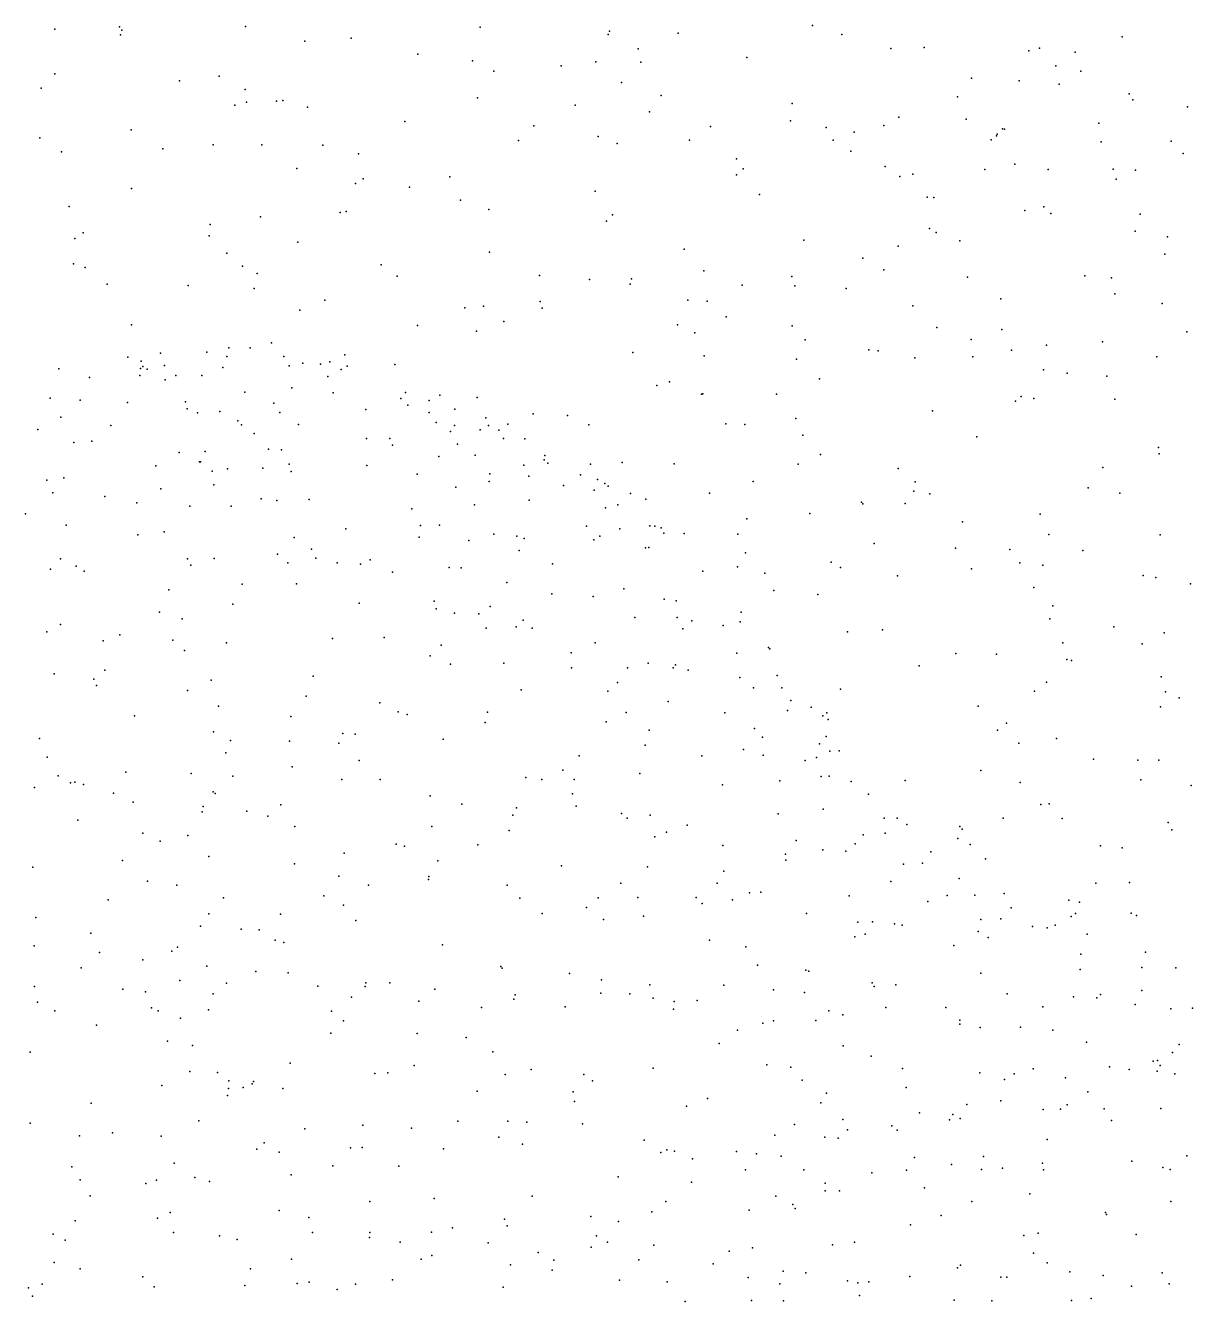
# Model space of a CAD drawing. Header units: metres. Extents: x -25 to 25, y -27.7 to 27.8.
# Drawn here: x -1.738 to -0.191, y 5.092 to 6.784 of the extents above; entities that cross this region are included whole.
import ezdxf

# ---------------------------------------------------------------- set-up
doc = ezdxf.new("R2010")
doc.units = ezdxf.units.M

msp = doc.modelspace()

# ---------------------------------------------------------------- linework, layer by layer
for p in [(-1.6993, 6.7794, 20.3485), (-1.6136, 6.7825, 25.565), (-1.6126, 6.7717, 4.1778), (-1.6106, 6.778, -17.9204), (-1.4467, 6.7831, 8.3546), (-1.1354, 6.782, 13.5925), (-0.9654, 6.7721, 7.8742), (-0.9636, 6.7769, -18.3984), (-0.8729, 6.7741, 21.0703), (-0.6945, 6.7842, 13.549), (-0.6555, 6.7724, 25.7365), (-0.2836, 6.769, 9.7612), (-1.3679, 6.7633, 20.9062), (-1.3065, 6.7673, 4.0196), (-0.9256, 6.7534, 4.0257), (-0.5908, 6.7537, 19.5968), (-0.5466, 6.755, 21.2074), (-0.3933, 6.7542, 21.2889), (-1.218, 6.7463, -18.059), (-1.1453, 6.7373, 3.9731), (-0.9821, 6.736, 14.6125), (-0.9223, 6.7356, 19.837), (-0.7815, 6.7419, 7.9121), (-0.4074, 6.7507, 19.3605), (-0.3462, 6.7488, 25.9659), (-1.6996, 6.7202, 9.2627), (-1.117, 6.7238, -20.241), (-1.028, 6.7307, 25.384), (-0.3716, 6.7308, 18.8591), (-0.3387, 6.7235, 15.3253), (-1.7178, 6.7013, -10.5829), (-1.5342, 6.711, -20.0314), (-1.4814, 6.7169, 9.1554), (-0.9479, 6.7088, -19.4046), (-0.4837, 6.7143, -9.1288), (-0.4202, 6.7109, 18.5395), (-0.3673, 6.7065, 5.5519), (-1.4472, 6.6993, 4.0264), (-1.4054, 6.6839, 20.1474), (-1.3969, 6.6848, 7.9665), (-1.139, 6.6881, 14.4735), (-0.8951, 6.6914, -19.8265), (-0.502, 6.6897, 9.546), (-0.2745, 6.6937, 3.6685), (-0.2697, 6.6857, 3.8604), (-1.4606, 6.6786, 25.4713), (-1.4454, 6.6825, -18.0112), (-1.3644, 6.6758, -24.0786), (-1.0093, 6.6784, 13.5771), (-0.9106, 6.6696, -18.6755), (-0.7215, 6.6806, 21.1113), (-0.1969, 6.6762, 5.6257), (-1.2354, 6.6569, 7.786), (-1.064, 6.651, -10.1519), (-0.8299, 6.6505, 25.65), (-0.7237, 6.6577, 14.8765), (-0.6001, 6.6518, 25.9156), (-0.5801, 6.6628, 19.4629), (-0.4909, 6.6602, 15.0655), (-0.3148, 6.6549, 4.0079), (-1.7194, 6.6353, 4.184), (-1.5981, 6.6457, 20.2641), (-0.979, 6.6369, -9.723), (-0.6766, 6.6491, 9.3193), (-0.6392, 6.6427, 7.9831), (-0.4504, 6.6379, 13.6606), (-0.4497, 6.6402, 3.9169), (-0.4424, 6.6472, 4.859), (-0.44, 6.6466, 4.2964), (-1.6908, 6.6165, -23.8284), (-1.5564, 6.6206, 13.8788), (-1.4896, 6.6262, 8.2634), (-1.425, 6.6262, 14.2985), (-1.344, 6.6255, 9.0334), (-1.0846, 6.6319, -10.448), (-0.9538, 6.6277, 21.0419), (-0.8576, 6.6323, 14.7072), (-0.6673, 6.632, -9.2706), (-0.6437, 6.6178, 13.5969), (-0.4574, 6.6325, 19.1901), (-0.3115, 6.6298, -24.3565), (-0.2187, 6.6308, 8.158), (-1.2966, 6.6139, -10.6165), (-0.7954, 6.6075, 9.1781), (-0.4262, 6.6003, 18.9969), (-0.2029, 6.6144, 15.3652), (-1.3787, 6.5947, 13.8105), (-1.1757, 6.5834, 13.703), (-0.7952, 6.5864, 13.5626), (-0.7865, 6.594, -24.4361), (-0.5983, 6.5971, 3.9083), (-0.5786, 6.584, 3.6155), (-0.5613, 6.5872, 19.3284), (-0.4661, 6.5932, 5.0534), (-0.3818, 6.5932, 4.6557), (-0.2958, 6.5935, 26.0925), (-0.2659, 6.5922, 4.2769), (-1.5976, 6.5682, 20.9412), (-1.3005, 6.5746, 20.0954), (-1.2906, 6.5811, 20.958), (-1.2292, 6.5698, -18.2634), (-0.2918, 6.5806, 15.1616), (-1.1613, 6.5526, 25.325), (-0.9827, 6.5644, -20.335), (-0.7649, 6.5601, 19.547), (-0.5423, 6.5567, 21.1688), (-0.5334, 6.5562, -24.4223), (-1.6807, 6.5442, 14.2223), (-1.3211, 6.5364, 25.3275), (-1.3131, 6.5376, 14.3667), (-1.1237, 6.5401, 3.9031), (-0.9598, 6.533, 7.876), (-0.4127, 6.5391, 15.0002), (-0.3877, 6.5438, 18.5585), (-0.3785, 6.5349, 8.1794), (-0.26, 6.5339, 9.8293), (-1.4934, 6.5204, 9.0312), (-1.4266, 6.5305, 7.8903), (-0.9676, 6.5248, 13.6355), (-0.5392, 6.5149, 8.1164), (-1.6732, 6.5016, 4.0726), (-1.6621, 6.5094, -10.682), (-1.4949, 6.5052, 3.9711), (-0.706, 6.4995, 25.9334), (-0.5307, 6.5099, 26.0693), (-0.4989, 6.4989, -9.2291), (-0.2665, 6.5114, 4.5536), (-0.2237, 6.5042, 8.2854), (-1.4715, 6.4823, 25.3321), (-1.377, 6.4971, -20.1263), (-1.1229, 6.4836, 20.0107), (-0.8649, 6.4876, 19.6514), (-0.581, 6.4914, 19.1958), (-0.2274, 6.4809, 21.2784), (-1.6748, 6.4683, -18.2656), (-1.6591, 6.4635, 8.4984), (-1.4506, 6.4652, 13.8878), (-1.2665, 6.4668, 3.9011), (-0.6276, 6.4759, 9.2815), (-1.4311, 6.4554, 20.2584), (-1.2456, 6.4518, 7.9547), (-1.0565, 6.4525, 7.9788), (-0.9901, 6.4473, -24.3004), (-0.9346, 6.4482, -10.5702), (-0.8387, 6.4591, 25.8086), (-0.7221, 6.4515, 13.6273), (-0.5997, 6.4601, 3.355), (-0.489, 6.4505, 13.6747), (-0.3335, 6.4522, 4.8851), (-0.2979, 6.4496, 5.4682), (-1.6299, 6.4414, 25.3691), (-1.5227, 6.4394, 8.3621), (-1.4352, 6.4355, -18.2921), (-0.9363, 6.441, -10.2725), (-0.7879, 6.4397, 14.7156), (-0.7179, 6.4388, 3.5266), (-0.6499, 6.4353, 21.1283), (-1.3414, 6.4199, 8.1208), (-1.0557, 6.4184, 8.9298), (-0.86, 6.4202, 3.7426), (-0.8342, 6.4188, 9.0527), (-0.4446, 6.4218, 14.8821), (-0.2935, 6.4283, 14.9911), (-0.2306, 6.4155, 3.0464), (-1.3746, 6.4067, 21.0014), (-1.1556, 6.4099, 14.4956), (-1.1309, 6.4119, 21.0399), (-1.0529, 6.4094, -19.3356), (-0.8089, 6.3981, -20.0316), (-0.5613, 6.4126, 8.2627), (-1.5977, 6.3874, 3.9821), (-1.2185, 6.3864, 8.9004), (-1.1402, 6.3791, 20.2107), (-1.1039, 6.3917, 13.7882), (-0.8736, 6.3874, 19.7775), (-0.7215, 6.386, 19.4598), (-0.5294, 6.3839, 9.4042), (-0.4434, 6.381, 8.3843), (-1.4121, 6.3635, 8.922), (-0.8504, 6.3769, 13.7112), (-0.7041, 6.3674, -24.3428), (-0.4842, 6.3677, 19.0388), (-0.3097, 6.3649, 9.7248), (-0.1982, 6.378, 9.8509), (-1.5592, 6.3496, -10.8078), (-1.4979, 6.3511, 28.0262), (-1.4714, 6.3453, 27.635), (-1.4689, 6.3569, 27.7531), (-1.4405, 6.357, 27.8789), (-1.3957, 6.3452, 28.0229), (-1.3148, 6.3475, 8.307), (-0.9327, 6.3508, -19.8205), (-0.8384, 6.346, 21.0945), (-0.6199, 6.354, 19.2838), (-0.6076, 6.3529, 3.2187), (-0.4304, 6.3538, 21.1982), (-0.3841, 6.3603, 18.8195), (-1.6944, 6.3288, 27.9186), (-1.6025, 6.3444, 27.7673), (-1.586, 6.3293, 28.1332), (-1.5849, 6.339, 28.0367), (-1.5827, 6.332, -18.433), (-1.5769, 6.3283, 14.2859), (-1.5542, 6.3332, 27.6158), (-1.4767, 6.3307, 27.5425), (-1.3887, 6.333, 14.3929), (-1.3705, 6.3363, -18.528), (-1.3471, 6.3352, 27.7703), (-1.3347, 6.3384, 27.8669), (-1.3196, 6.3282, 28.1168), (-1.3118, 6.3324, 28.0049), (-1.2485, 6.3346, 25.3363), (-0.7157, 6.3418, 8.3066), (-0.559, 6.3436, 14.7572), (-0.4819, 6.3448, -24.3101), (-0.2378, 6.3447, 8.5046), (-1.6535, 6.3175, 27.5793), (-1.5868, 6.3203, 8.4815), (-1.5533, 6.3143, 27.4918), (-1.5391, 6.3202, 20.4448), (-1.5047, 6.3202, 28.2288), (-1.3372, 6.3186, 27.6433), (-0.8843, 6.3118, 19.9738), (-0.6852, 6.3157, -20.359), (-0.3881, 6.3277, 3.0163), (-0.3567, 6.3232, 13.8325), (-0.304, 6.3194, 5.3325), (-1.4474, 6.2979, 28.3406), (-1.385, 6.3036, 28.2748), (-1.3303, 6.2969, -20.231), (-1.2342, 6.2974, 27.6914), (-0.9012, 6.307, 8.3632), (-0.8418, 6.2953, 25.8695), (-0.8402, 6.2957, -10.8011), (-0.7422, 6.2952, 14.681), (-1.7055, 6.29, 27.4999), (-1.666, 6.2875, 28.2786), (-1.6032, 6.2844, 28.3343), (-1.5262, 6.2851, 25.2381), (-1.4092, 6.2835, 27.4191), (-1.2406, 6.2894, 28.214), (-1.2314, 6.2807, -12.7595), (-1.203, 6.287, 13.8811), (-1.1888, 6.2939, 27.911), (-1.1392, 6.2909, 3.8387), (-0.4254, 6.286, 9.5193), (-0.4176, 6.2922, -9.3481), (-0.401, 6.2898, 26.1626), (-0.2936, 6.2887, 5.1359), (-1.6914, 6.2648, 28.3852), (-1.5241, 6.276, 27.3803), (-1.5101, 6.2706, 28.4094), (-1.4805, 6.2722, -23.868), (-1.4009, 6.2712, 8.4804), (-1.287, 6.2751, 27.481), (-1.2031, 6.2711, 20.3974), (-1.1691, 6.2755, 27.8242), (-1.1276, 6.2639, 28.0573), (-1.0652, 6.2694, 8.4844), (-1.0197, 6.2672, -10.912), (-0.7168, 6.2633, 25.9977), (-0.5353, 6.2734, 13.7547), (-1.7222, 6.2483, 28.4775), (-1.6253, 6.254, 28.5054), (-1.4568, 6.2602, 27.2999), (-1.4521, 6.2548, 28.4933), (-1.3765, 6.255, 28.456), (-1.1935, 6.2576, 28.2816), (-1.1746, 6.2458, 27.5219), (-1.1694, 6.2538, 27.6072), (-1.1355, 6.248, 25.5684), (-1.1242, 6.254, 28.1718), (-1.1105, 6.2476, -24.1099), (-1.0988, 6.2554, 27.9405), (-0.9912, 6.2548, 8.8761), (-0.8094, 6.256, 3.4185), (-0.7843, 6.255, 8.4774), (-1.6742, 6.2312, 25.2814), (-1.6503, 6.2329, 28.6028), (-1.435, 6.2433, 3.8972), (-1.2861, 6.2366, 27.2863), (-1.255, 6.2366, 28.4437), (-1.2518, 6.2278, 8.6117), (-1.1653, 6.2291, 27.4379), (-1.1044, 6.2365, 27.6597), (-1.0763, 6.2362, 27.7613), (-0.7075, 6.2412, 19.5761), (-0.4764, 6.2388, 19.1552), (-1.5348, 6.2179, 8.647), (-1.4999, 6.2193, 28.6361), (-1.4162, 6.2222, 20.5254), (-1.3989, 6.2215, 28.5726), (-1.1903, 6.2129, -12.4357), (-1.142, 6.2143, 28.3666), (-1.0496, 6.214, 25.7125), (-0.6839, 6.2152, -10.4853), (-0.2358, 6.2247, 13.9607), (-0.2346, 6.2162, 18.606), (-1.5654, 6.2003, 13.9431), (-1.5076, 6.2057, -20.1182), (-1.5063, 6.2057, 8.8778), (-1.4909, 6.1932, -18.9178), (-1.4704, 6.1962, 27.1424), (-1.4236, 6.1972, 25.3414), (-1.3887, 6.2026, 27.1743), (-1.2855, 6.2007, -19.4456), (-1.0774, 6.2014, -19.7423), (-1.0504, 6.2082, 20.3503), (-1.0457, 6.2038, 27.5705), (-0.9892, 6.2027, 8.6579), (-0.9468, 6.2048, 14.6341), (-0.8779, 6.2031, -12.4531), (-0.7137, 6.2025, -10.1685), (-0.5809, 6.1968, 19.3703), (-0.3093, 6.1981, 9.6716), (-1.71, 6.1815, 27.1806), (-1.6876, 6.1845, -23.6749), (-1.3862, 6.1926, 21.0785), (-1.2187, 6.1893, 28.5359), (-1.1233, 6.1794, 27.2967), (-1.1224, 6.1895, 8.7441), (-1.071, 6.1868, 27.4134), (-1.0022, 6.1883, 28.2144), (-0.9796, 6.1821, 27.8751), (-0.9699, 6.1768, 28.131), (-0.7734, 6.1794, -12.7341), (-0.5583, 6.1793, 8.624), (-1.7021, 6.1643, 20.6378), (-1.6333, 6.1596, 28.8672), (-1.5588, 6.1699, 27.1142), (-1.4887, 6.1753, -12.736), (-1.1675, 6.172, 14.5845), (-1.0248, 6.1743, 28.3573), (-0.9842, 6.1682, 27.6712), (-0.9655, 6.1732, 28.0263), (-0.936, 6.1635, 25.8457), (-0.831, 6.1639, 13.8851), (-0.5603, 6.1669, 14.6872), (-0.5389, 6.1632, -9.6342), (-0.3288, 6.171, 8.6712), (-0.2868, 6.1642, 18.8848), (-1.5908, 6.1511, -12.518), (-1.5203, 6.1468, 28.8536), (-1.4656, 6.1469, 27.042), (-1.4257, 6.1567, 14.4761), (-1.4051, 6.1543, 28.756), (-1.3621, 6.1557, 27.0848), (-1.2259, 6.1433, 28.6323), (-1.143, 6.1487, 27.2036), (-1.0703, 6.1547, 28.4282), (-0.969, 6.1448, 28.295), (-0.9528, 6.1485, 27.753), (-0.9154, 6.1563, 3.609), (-0.6295, 6.1523, 9.2025), (-0.6277, 6.1501, 21.1749), (-0.5715, 6.1504, 26.103), (-1.7384, 6.1365, 28.9267), (-0.7815, 6.1301, 20.0972), (-0.6981, 6.1373, 19.9039), (-0.4956, 6.1259, 2.8846), (-0.3925, 6.1364, 21.2441), (-1.6843, 6.1216, 14.4189), (-1.5892, 6.109, 27.0163), (-1.5543, 6.1129, -11.0086), (-1.3135, 6.1166, 28.739), (-1.2144, 6.1211, -23.9719), (-1.1894, 6.1218, 27.1081), (-1.1171, 6.1098, 21.1205), (-0.9945, 6.1201, 27.3495), (-0.9503, 6.1166, 27.4858), (-0.9102, 6.1209, 27.858), (-0.9037, 6.1202, 27.9916), (-0.8953, 6.1183, 8.8006), (-0.8918, 6.1112, 28.097), (-0.8649, 6.1105, 3.4203), (-0.7936, 6.1096, 21.1514), (-0.3809, 6.1092, 2.7698), (-0.2334, 6.1089, 2.688), (-1.3821, 6.1053, 27.0075), (-1.2163, 6.1056, 25.6548), (-1.1503, 6.1013, 28.6241), (-1.0867, 6.1072, 28.5373), (-1.0768, 6.104, 20.4903), (-0.9846, 6.1024, 28.4235), (-0.9767, 6.107, 13.9517), (-0.916, 6.0916, 28.3374), (-0.9115, 6.092, 27.5592), (-0.6128, 6.0974, 13.8976), (-1.6922, 6.0769, 26.9986), (-1.5236, 6.077, 25.4123), (-1.4883, 6.0776, 28.9588), (-1.404, 6.0832, -19.5905), (-1.3589, 6.09, 20.6502), (-1.3533, 6.0779, 25.5809), (-1.2813, 6.0757, 26.9906), (-1.0835, 6.0882, 27.1483), (-0.7835, 6.0848, 25.9799), (-0.5049, 6.0912, 9.3713), (-0.4326, 6.0892, 26.1511), (-0.336, 6.0879, 19.1098), (-1.7052, 6.0632, -19.9318), (-1.6714, 6.0674, 25.3312), (-1.6606, 6.0605, 29.064), (-1.5189, 6.0686, 26.9559), (-1.3906, 6.0716, 28.8944), (-1.3251, 6.0716, 28.8387), (-1.2942, 6.0701, 14.586), (-1.2516, 6.0594, 13.9671), (-1.1765, 6.0653, 28.7105), (-1.1607, 6.0652, 27.0423), (-1.0394, 6.0702, 3.7117), (-0.8398, 6.0607, 27.8614), (-0.7941, 6.0666, 8.9826), (-0.7579, 6.058, 3.1939), (-0.6697, 6.0725, 8.766), (-0.6574, 6.0654, 3.0318), (-0.4835, 6.0638, 19.3966), (-0.4196, 6.0717, -10.3283), (-0.3892, 6.0684, 9.5184), (-1.451, 6.0433, 3.874), (-1.379, 6.0439, 21.1425), (-1.0998, 6.0456, -12.9072), (-0.5816, 6.0543, 19.7113), (-0.256, 6.0549, 9.6468), (-0.2392, 6.0524, 21.2929), (-0.193, 6.0438, 18.7979), (-1.5485, 6.0359, 13.939), (-1.0403, 6.0306, 27.0785), (-0.9855, 6.0272, 28.5411), (-0.9448, 6.0373, -20.6504), (-0.746, 6.035, -20.1469), (-0.6876, 6.0298, 14.6414), (-0.4009, 6.0389, -9.9992), (-1.4634, 6.0171, 29.0517), (-1.2957, 6.0184, 26.9236), (-1.1964, 6.021, 3.7818), (-1.1935, 6.0107, 28.8024), (-1.1221, 6.0136, 14.6281), (-0.8912, 6.0234, 20.3882), (-0.8753, 6.0211, 27.3903), (-0.3759, 6.0147, 14.7345), (-1.6922, 5.9901, 3.961), (-1.5606, 6.0062, 29.1175), (-1.5305, 5.9976, 14.5724), (-1.1693, 6.0051, 26.9642), (-1.1369, 6.004, -11.0431), (-1.0782, 5.9958, 27.0065), (-0.9303, 5.9993, 27.202), (-0.874, 5.9992, 27.3077), (-0.8545, 5.9946, -24.0722), (-0.7905, 5.9934, 27.7874), (-0.7891, 6.0063, 27.9856), (-0.3795, 5.9974, -24.0335), (-1.71, 5.9801, 29.2104), (-1.6133, 5.9763, 26.8447), (-1.1272, 5.985, -19.8929), (-1.0878, 5.9869, 28.7168), (-1.0663, 5.9849, 25.896), (-0.8665, 5.9842, 14.6305), (-0.8129, 5.9884, 27.53), (-0.6482, 5.9802, 20.0538), (-0.6018, 5.983, 9.2294), (-0.2949, 5.9869, -3.0054), (-0.2282, 5.979, 14.8314), (-1.6355, 5.9681, -23.5365), (-1.5429, 5.9691, -20.1917), (-1.4717, 5.9657, -12.4223), (-1.3314, 5.9712, 29.0231), (-1.2625, 5.9727, 28.9631), (-1.1871, 5.9625, -20.5153), (-0.9828, 5.9657, 27.0511), (-0.753, 5.9594, 28.0966), (-0.7512, 5.9575, 27.9209), (-0.3623, 5.9656, 2.6429), (-0.2573, 5.9643, 8.8318), (-1.5277, 5.9556, 25.6389), (-1.2018, 5.9482, 26.8841), (-1.0148, 5.9524, 21.2035), (-0.7951, 5.9517, 27.4411), (-0.5042, 5.9514, 14.6708), (-0.4504, 5.9505, 8.8411), (-0.3571, 5.9433, -20.6781), (-0.3511, 5.942, 13.988), (-1.7005, 5.9247, -10.9346), (-1.633, 5.9292, 29.2527), (-1.1749, 5.9374, 28.8926), (-1.1039, 5.9386, 28.7919), (-1.0142, 5.9323, 28.7006), (-0.9397, 5.9324, 25.9725), (-0.9123, 5.9388, 28.5411), (-0.8794, 5.9324, 14.0375), (-0.8764, 5.9364, 27.1758), (-0.8595, 5.9293, 3.3484), (-0.7413, 5.9223, 27.6896), (-0.553, 5.9352, 2.7885), (-1.6476, 5.9174, 20.8825), (-1.6441, 5.9091, 26.7178), (-1.4921, 5.9159, 29.2254), (-1.3568, 5.9216, 29.1189), (-0.953, 5.9131, 3.5926), (-0.7908, 5.9197, 27.3304), (-0.7726, 5.906, -12.2545), (-0.7352, 5.9058, 27.6032), (-0.3841, 5.9134, 19.4081), (-0.232, 5.9206, 19.1171), (-1.5237, 5.9025, 26.738), (-1.3663, 5.895, 26.7741), (-1.0811, 5.9033, 3.6933), (-0.9661, 5.9015, 26.999), (-0.7232, 5.889, 28.2237), (-0.6576, 5.9041, 21.268), (-0.3999, 5.9017, -2.9035), (-0.2261, 5.9006, 21.3361), (-0.2081, 5.8927, -2.5498), (-1.4826, 5.8817, 21.2625), (-1.2685, 5.8861, 29.0851), (-1.2442, 5.874, 26.788), (-1.1254, 5.8736, 26.8505), (-0.9416, 5.8734, -20.0642), (-0.886, 5.8879, 27.0762), (-0.8107, 5.8726, 28.4571), (-0.7276, 5.876, 27.4533), (-0.6961, 5.8801, 27.8192), (-0.6757, 5.8726, 9.0977), (-0.4749, 5.8815, 19.7234), (-0.233, 5.8808, -1.8392), (-1.5937, 5.869, 29.3052), (-1.3865, 5.8681, 29.2081), (-1.2322, 5.8705, 21.2703), (-1.1289, 5.8599, 28.9495), (-0.9682, 5.8609, 28.7212), (-0.681, 5.8686, 27.9576), (-0.6736, 5.8638, -20.8344), (-0.4372, 5.859, -3.1745), (-1.7198, 5.8389, 25.6494), (-1.489, 5.8478, 25.7851), (-1.3176, 5.8453, 14.6865), (-1.3013, 5.8443, 29.164), (-1.1843, 5.838, 29.0491), (-0.9112, 5.8499, 28.6496), (-0.7716, 5.8522, 27.2185), (-0.7609, 5.8403, 3.1247), (-0.6766, 5.8414, 27.6628), (-0.4492, 5.85, 9.4072), (-0.371, 5.8388, -20.346), (-1.4667, 5.8362, 3.8268), (-1.3883, 5.8354, 26.7128), (-1.3228, 5.8325, -10.9934), (-0.9164, 5.8297, 26.9766), (-0.7861, 5.8241, 20.4169), (-0.6853, 5.8317, 14.0389), (-0.6715, 5.8218, 27.578), (-0.6591, 5.8226, 27.7597), (-0.4209, 5.8326, 21.3282), (-1.7098, 5.8141, 26.2599), (-1.4725, 5.8197, 29.3137), (-1.296, 5.8095, 20.8026), (-1.0039, 5.8157, 26.881), (-0.8411, 5.8156, 28.5688), (-0.76, 5.8166, -12.5356), (-0.7041, 5.8094, 27.335), (-0.6894, 5.8136, 28.2662), (-0.322, 5.8115, 9.5093), (-0.2631, 5.8102, -1.9951), (-0.2351, 5.8102, 8.9317), (-1.695, 5.7894, 13.8781), (-1.6053, 5.7943, 26.4574), (-1.5186, 5.7925, 26.6236), (-1.4633, 5.789, -12.6497), (-1.3848, 5.8013, 14.0164), (-1.0749, 5.7871, 28.9406), (-1.0257, 5.7966, 28.8597), (-0.9235, 5.7924, 26.0431), (-0.6829, 5.7882, -23.9341), (-0.6725, 5.7888, 20.2699), (-0.4711, 5.7964, -23.8998), (-1.7265, 5.7737, 14.815), (-1.6789, 5.7801, 26.1707), (-1.6732, 5.7807, 29.3992), (-1.6614, 5.7778, 21.2238), (-1.319, 5.7844, 26.7026), (-1.268, 5.7845, 25.9403), (-1.0535, 5.7845, -20.7554), (-1.0105, 5.7842, 20.6485), (-0.8138, 5.7775, 27.0409), (-0.7378, 5.7828, 28.4125), (-0.6433, 5.7818, 14.6587), (-0.5718, 5.7831, 2.7298), (-0.4192, 5.7802, 2.5809), (-0.2588, 5.7839, -2.167), (-0.1921, 5.7764, -3.5626), (-1.6216, 5.7661, 25.7718), (-1.5955, 5.7542, 26.3486), (-1.4893, 5.768, -19.9856), (-1.487, 5.766, -23.4714), (-1.2016, 5.7628, 29.1403), (-1.0128, 5.7653, 3.6349), (-0.6204, 5.765, 27.8507), (-1.5041, 5.7415, 26.5025), (-1.5026, 5.7487, -10.8781), (-1.4447, 5.7423, 29.3528), (-1.3996, 5.7506, -12.404), (-1.1597, 5.7518, -12.1565), (-1.092, 5.7373, 29.0096), (-1.0873, 5.7469, 26.7773), (-1.0082, 5.7488, -23.8398), (-0.9477, 5.7395, 26.8762), (-0.9097, 5.7371, -12.3395), (-0.7399, 5.7388, 27.1236), (-0.6805, 5.7452, 27.2716), (-0.3917, 5.7512, 26.0995), (-0.3806, 5.7519, -2.5308), (-1.6689, 5.7303, 26.0839), (-1.4172, 5.7357, 26.6227), (-1.3812, 5.7221, -20.538), (-1.1996, 5.7219, 3.7136), (-0.9404, 5.733, -12.7379), (-0.8606, 5.7236, 26.9487), (-0.5994, 5.7329, 27.7685), (-0.5821, 5.7331, -2.9243), (-0.5692, 5.7248, -10.6389), (-0.4991, 5.722, 14.0092), (-0.4418, 5.7329, -3.3915), (-0.3634, 5.7328, 19.5692), (-0.2226, 5.7274, -20.9227), (-1.583, 5.7132, 29.4202), (-1.56, 5.7024, 26.2479), (-1.5231, 5.7103, 20.9651), (-1.0968, 5.7168, 14.1149), (-0.9038, 5.7084, 28.7423), (-0.8882, 5.7145, 3.4509), (-0.7163, 5.7036, 2.9849), (-0.6274, 5.711, 28.1806), (-0.5983, 5.713, 28.0341), (-0.5019, 5.7061, -2.6609), (-0.496, 5.7185, 9.3168), (-0.2181, 5.7177, 21.4084), (-1.3157, 5.6868, 29.3066), (-1.2469, 5.6988, -12.8544), (-1.2359, 5.6958, 29.2402), (-1.1384, 5.6978, 29.1255), (-0.8133, 5.6969, 26.1042), (-0.7305, 5.6855, 28.4613), (-0.6807, 5.6909, 27.1903), (-0.6503, 5.6892, 26.1156), (-0.638, 5.699, -20.9827), (-0.5377, 5.6884, 20.0808), (-0.4854, 5.698, 9.024), (-0.3126, 5.6966, 2.4698), (-0.2837, 5.6936, 19.4084), (-1.6096, 5.677, 21.4836), (-1.4951, 5.6823, 26.3692), (-1.3817, 5.6726, 14.8155), (-1.1917, 5.6764, 26.0293), (-1.0273, 5.6701, 26.7597), (-0.9134, 5.6687, 20.604), (-0.7299, 5.6772, 27.0595), (-0.5736, 5.6723, 27.5031), (-0.5487, 5.6736, 27.6216), (-0.465, 5.6791, 14.7272), (-1.7289, 5.668, 25.9185), (-1.3229, 5.6561, 20.8838), (-1.2038, 5.6518, 21.371), (-1.2035, 5.6559, -10.7694), (-0.8121, 5.663, -20.2263), (-0.4998, 5.6533, 27.9418), (-1.5764, 5.6494, 13.9113), (-1.5378, 5.6442, 26.1478), (-1.2835, 5.6444, 26.6286), (-1.0997, 5.6441, -20.0627), (-0.9487, 5.6471, -20.9585), (-0.8209, 5.6469, 14.1203), (-0.7629, 5.635, 28.55), (-0.5904, 5.6491, -23.8031), (-0.3188, 5.6468, -1.8992), (-0.2739, 5.6477, -1.6001), (-1.6286, 5.6246, 25.957), (-1.4759, 5.6273, 29.451), (-1.3426, 5.6302, 26.5251), (-1.3164, 5.6179, -12.631), (-1.0828, 5.6272, 26.7041), (-0.9787, 5.6274, 14.7034), (-0.9262, 5.6278, 28.838), (-0.8488, 5.6277, 26.881), (-0.841, 5.6199, 28.678), (-0.8007, 5.6246, 14.6858), (-0.7783, 5.6339, 26.9633), (-0.6459, 5.63, 28.3452), (-0.5415, 5.6227, 27.4359), (-0.5157, 5.6304, 9.1741), (-0.4791, 5.6311, 27.6738), (-0.4403, 5.6331, -20.4125), (-0.3543, 5.6245, -23.696), (-0.3404, 5.6216, -2.0965), (-1.7246, 5.6016, 25.8241), (-1.4954, 5.6063, 3.8171), (-1.4002, 5.6057, 26.4222), (-1.053, 5.6066, 29.0527), (-0.9945, 5.6146, 28.9513), (-0.9187, 5.603, 26.8118), (-0.7024, 5.6069, 28.45), (-0.431, 5.614, 27.7823), (-0.3515, 5.6027, -10.6178), (-0.3458, 5.6068, 9.3379), (-0.2719, 5.6073, 26.0854), (-0.2649, 5.604, 9.0823), (-1.5063, 5.59, -23.3015), (-1.4525, 5.5857, 26.2459), (-1.4286, 5.585, 13.9912), (-1.3004, 5.5974, -20.0215), (-0.9719, 5.5986, -10.6711), (-0.6344, 5.5952, 21.3734), (-0.6151, 5.5957, 27.2325), (-0.5857, 5.5932, 20.2202), (-0.5758, 5.5914, 28.223), (-0.4712, 5.5986, -3.5084), (-0.4446, 5.5998, 19.9594), (-0.4029, 5.5895, 27.6328), (-0.3834, 5.5876, 27.9485), (-0.3727, 5.5911, 27.7197), (-1.6519, 5.5807, 29.5217), (-1.4074, 5.5714, 26.3446), (-1.3958, 5.5682, 29.4259), (-0.8311, 5.5712, -23.7327), (-0.6384, 5.5759, -3.2808), (-0.6245, 5.5795, -2.7145), (-0.475, 5.5827, 28.1399), (-0.4614, 5.5749, 27.4247), (-0.3304, 5.5793, 27.8339), (-1.7267, 5.5637, -20.4606), (-1.6402, 5.5549, -16.498), (-1.5444, 5.5567, 26.0153), (-1.5368, 5.562, -10.6408), (-1.1852, 5.5652, 29.2668), (-0.7831, 5.5626, 20.4786), (-0.5071, 5.5644, 26.1189), (-0.3385, 5.5529, 28.0114), (-0.253, 5.5556, 27.8978), (-1.6647, 5.5348, 25.849), (-1.5826, 5.5451, 21.6356), (-1.4979, 5.5368, 29.4956), (-1.108, 5.5366, 3.6722), (-1.1063, 5.5343, 29.1816), (-0.7675, 5.5383, 26.1447), (-0.2579, 5.5352, 27.6192), (-0.2127, 5.5347, -4.0399), (-1.5337, 5.5177, -20.6036), (-1.4331, 5.5296, 26.1851), (-1.3899, 5.528, 25.982), (-1.0168, 5.527, 21.391), (-0.9743, 5.5187, 28.9578), (-0.7033, 5.5315, 14.0937), (-0.6992, 5.5304, -3.0153), (-0.4714, 5.5274, 27.3273), (-0.3397, 5.5326, 27.5032), (-1.7264, 5.5099, 15.1237), (-1.6091, 5.5064, 29.5367), (-1.5792, 5.5026, 25.9131), (-1.4893, 5.5003, 14.9744), (-1.4719, 5.5142, 26.0976), (-1.3506, 5.5102, 21.5196), (-1.2878, 5.5101, 26.494), (-1.2869, 5.5147, -23.437), (-1.255, 5.5146, 20.87), (-1.1954, 5.5065, 21.4581), (-0.9751, 5.5012, 26.1339), (-0.937, 5.5002, 28.8808), (-0.9103, 5.5119, 20.6213), (-0.8122, 5.5116, 3.4019), (-0.7464, 5.5054, 3.2164), (-0.705, 5.502, 2.9739), (-0.6155, 5.5146, 28.3513), (-0.6127, 5.5098, 27.1484), (-0.5841, 5.5123, -2.5669), (-0.4361, 5.5002, -21.1672), (-0.3127, 5.4993, 19.609), (-0.2577, 5.5045, 28.0681), (-1.7225, 5.4893, 25.7705), (-1.306, 5.4956, -20.7803), (-1.2167, 5.4905, 29.3281), (-1.0906, 5.4933, 14.827), (-1.0888, 5.4987, -23.5687), (-1.0226, 5.483, 26.6985), (-0.9058, 5.4943, 26.794), (-0.8781, 5.4902, 14.7781), (-0.8474, 5.4911, 28.7037), (-0.5176, 5.4821, 28.2715), (-0.389, 5.4831, -1.9358), (-0.3483, 5.4962, 19.76), (-0.3174, 5.4947, 28.1533), (-0.2665, 5.4862, 13.9619), (-1.6994, 5.4776, 29.5579), (-1.5711, 5.4815, 3.868), (-1.5626, 5.4778, -20.2134), (-1.5327, 5.4678, 25.9484), (-1.4955, 5.4791, -16.1801), (-1.3324, 5.4771, 26.3975), (-1.1334, 5.482, 14.1187), (-0.8789, 5.4797, 28.782), (-0.6727, 5.4778, 28.4404), (-0.6544, 5.4724, 20.3324), (-0.5974, 5.4819, -3.4586), (-0.2191, 5.4802, -1.4398), (-0.1905, 5.4811, 2.4096), (-1.6442, 5.4587, 25.8127), (-1.3167, 5.4645, 14.9299), (-0.7938, 5.4518, 28.6124), (-0.7603, 5.4614, 26.917), (-0.7461, 5.4645, -10.5668), (-0.6903, 5.4649, 26.9886), (-0.4989, 5.4651, 14.8416), (-0.4989, 5.4598, 20.0962), (-0.4723, 5.4553, -2.2672), (-0.4188, 5.4559, 28.2577), (-0.3757, 5.4519, 27.335), (-1.5502, 5.4376, 21.7487), (-1.5167, 5.4316, 29.542), (-1.3336, 5.448, 29.4338), (-1.2189, 5.4476, 26.0757), (-1.1541, 5.4421, 29.2756), (-0.8185, 5.4342, 26.8499), (-0.3313, 5.4359, -3.9719), (-0.2083, 5.4328, -4.5341), (-1.7323, 5.4229, 25.8758), (-1.1184, 5.4232, 26.6299), (-0.6539, 5.4311, -23.6272), (-0.6166, 5.4177, 27.0481), (-0.2172, 5.4222, 27.4193), (-1.3873, 5.4082, 26.1239), (-1.2229, 5.405, 26.5148), (-1.0675, 5.3999, 29.1787), (-0.906, 5.4016, 28.8623), (-0.7553, 5.406, 14.8254), (-0.7231, 5.4028, -3.2029), (-0.5752, 5.4011, 28.3827), (-0.4017, 5.4008, 27.2398), (-0.3007, 5.4033, 27.3214), (-0.2746, 5.3999, 21.4696), (-0.2426, 5.411, 19.504), (-0.2368, 5.4118, 28.2145), (-0.2333, 5.4051, 15.0501), (-1.5205, 5.3973, 15.1105), (-1.4837, 5.396, 25.9546), (-1.4687, 5.385, -16.5864), (-1.4376, 5.3809, 25.9747), (-1.436, 5.3841, -10.5077), (-1.2752, 5.3943, 26.4296), (-1.2579, 5.3952, 14.0528), (-1.1022, 5.3934, -20.223), (-0.9979, 5.3931, 3.6508), (-0.9862, 5.385, -21.1777), (-0.7084, 5.3855, 28.5207), (-0.4726, 5.3953, -10.5416), (-0.4398, 5.3865, 28.3346), (-0.4269, 5.394, 13.9623), (-0.359, 5.3886, 28.2965), (-0.2374, 5.3974, -20.6036), (-0.214, 5.394, -21.3053), (-1.5578, 5.3788, 25.8599), (-1.4706, 5.3653, 13.8954), (-1.4692, 5.3746, 3.8228), (-1.4496, 5.3758, 29.529), (-1.3969, 5.3745, 21.0005), (-1.1395, 5.3709, -10.5457), (-1.0122, 5.3703, 29.0719), (-0.6759, 5.3684, 21.468), (-0.5703, 5.3761, -20.6162), (-0.3291, 5.3703, -1.6726), (-1.6513, 5.3552, 15.2613), (-1.0103, 5.3573, 14.9251), (-0.8617, 5.3514, 21.4717), (-0.8337, 5.3613, 28.6673), (-0.6835, 5.3556, 26.9531), (-0.4898, 5.3533, 26.1313), (-0.4448, 5.3584, 27.1588), (-0.3885, 5.3468, 2.525), (-0.3656, 5.3474, -4.1167), (-0.3566, 5.3528, 19.8248), (-0.3076, 5.3475, 27.2425), (-0.2323, 5.3483, 27.2935), (-1.5087, 5.3316, -23.235), (-1.1649, 5.3314, 26.565), (-1.0987, 5.3311, 29.2245), (-1.0733, 5.33, 26.6435), (-0.6541, 5.3333, -2.5668), (-0.5524, 5.3423, -2.3725), (-0.5126, 5.3331, 21.4903), (-0.5086, 5.34, 2.6551), (-0.4985, 5.335, -3.7573), (-0.2978, 5.3322, -4.4084), (-1.7324, 5.3288, 21.221), (-1.623, 5.3158, 13.7314), (-1.3678, 5.3213, 26.1022), (-1.2909, 5.326, 26.3332), (-1.2264, 5.3221, 26.4864), (-0.9996, 5.3277, 26.6922), (-0.7185, 5.3271, 3.3583), (-0.6481, 5.3198, 28.4744), (-0.5893, 5.3249, -3.611), (-0.5824, 5.3192, 27.0178), (-1.6666, 5.312, 22.1962), (-1.5584, 5.3113, 29.5604), (-1.4217, 5.3027, -20.8073), (-1.3075, 5.296, 26.2479), (-1.292, 5.2965, 29.4244), (-1.1106, 5.31, 26.1047), (-1.0794, 5.3008, 21.5385), (-0.9177, 5.3063, 26.7502), (-0.7443, 5.3127, -21.3494), (-0.6782, 5.3103, -3.45), (-0.6603, 5.3089, 2.9596), (-0.3832, 5.3069, 28.3714), (-1.4315, 5.2942, 29.52), (-1.402, 5.2904, 26.0222), (-1.1839, 5.2945, 15.0396), (-0.8955, 5.2897, -20.5325), (-0.8879, 5.2932, 14.0875), (-0.8775, 5.2917, 3.6022), (-0.8538, 5.2815, 28.6913), (-0.7952, 5.2911, 26.8424), (-0.7686, 5.2881, 26.1495), (-0.7359, 5.2849, 14.0599), (-0.5594, 5.2831, 28.4331), (-0.4678, 5.2846, 27.0665), (-0.1979, 5.2853, 28.315), (-1.6769, 5.2707, 25.6853), (-1.5412, 5.2758, -20.3678), (-1.3308, 5.272, 15.1708), (-1.2434, 5.2716, -16.417), (-0.7836, 5.2668, 28.5569), (-0.706, 5.2668, 20.3803), (-0.6157, 5.2629, 26.1405), (-0.5699, 5.2662, 20.2089), (-0.5101, 5.2737, -21.4272), (-0.4705, 5.2672, 20.0538), (-0.4427, 5.269, -1.9413), (-0.3895, 5.2754, -4.2508), (-0.3882, 5.2669, -1.7904), (-0.2709, 5.2783, 27.195), (-0.2299, 5.27, 15.1949), (-0.2202, 5.267, 2.4362), (-1.6659, 5.2533, -20.6443), (-1.5786, 5.2487, 25.7664), (-1.5646, 5.2529, 3.8982), (-1.5137, 5.2568, 15.3429), (-1.4943, 5.2514, -16.1179), (-1.3862, 5.2602, 21.7603), (-0.9525, 5.2574, 20.655), (-0.8551, 5.2506, 26.7925), (-0.6779, 5.249, -10.4855), (-1.6527, 5.2323, 29.5806), (-1.1963, 5.2287, 29.3366), (-1.0663, 5.2318, 29.1697), (-0.7432, 5.2319, -2.8876), (-0.6776, 5.239, 3.167), (-0.6589, 5.2389, 28.4985), (-0.5458, 5.2429, 26.9944), (-0.4062, 5.235, 15.1286), (-1.402, 5.2128, 25.977), (-1.2818, 5.2248, -20.98), (-0.889, 5.2247, 28.7623), (-0.7785, 5.2131, 21.5346), (-0.7204, 5.2207, -2.7333), (-0.7177, 5.2153, 15.0456), (-0.4831, 5.2249, 28.4468), (-0.2193, 5.2248, 28.3728), (-1.6725, 5.1993, 13.618), (-1.5634, 5.2027, 15.5299), (-1.5467, 5.2101, 25.9243), (-1.3626, 5.2037, 26.0519), (-1.1031, 5.2013, 26.6073), (-0.9885, 5.205, 29.0096), (-0.952, 5.1982, 21.5632), (-0.9077, 5.2112, 15.0725), (-0.5237, 5.2063, -3.8581), (-0.3058, 5.2101, 28.4111), (-0.3044, 5.2075, 27.1099), (-1.7019, 5.1814, 22.3851), (-1.5421, 5.1837, 13.741), (-1.4813, 5.1791, 29.5434), (-1.3576, 5.1835, 13.9059), (-1.2816, 5.1836, 26.272), (-1.2001, 5.184, -23.3819), (-1.1721, 5.1898, 14.0159), (-1.0995, 5.1923, 20.7712), (-0.9811, 5.1791, 26.6988), (-0.5644, 5.1937, 28.4669), (-0.4144, 5.1798, 13.8588), (-0.3952, 5.1826, -23.586), (-0.265, 5.1811, -1.551), (-1.6857, 5.1736, 25.6397), (-1.4575, 5.1746, 21.0494), (-1.2823, 5.177, -10.4239), (-1.2415, 5.1709, 20.8868), (-1.1248, 5.1698, 29.2431), (-0.9883, 5.1642, -23.4043), (-0.9664, 5.1709, 28.9227), (-0.9048, 5.1667, -21.3662), (-0.7741, 5.1635, 28.5368), (-0.668, 5.1675, -3.5955), (-0.6389, 5.1708, 13.9511), (-1.7005, 5.1437, 29.5705), (-1.3854, 5.1482, 29.4758), (-1.2135, 5.1484, 15.2905), (-1.1995, 5.1531, 26.4709), (-1.0584, 5.157, 26.1067), (-1.0377, 5.147, 3.7289), (-0.9247, 5.1475, 28.7779), (-0.805, 5.1587, 26.8198), (-0.4014, 5.1564, 21.5049), (-1.6658, 5.1356, 15.9055), (-1.4401, 5.1356, 25.8979), (-1.0952, 5.141, 21.668), (-1.0399, 5.1338, 29.0496), (-0.8264, 5.1422, 14.0003), (-0.7334, 5.1325, 3.6076), (-0.7034, 5.13, -21.4853), (-0.502, 5.1366, -4.0367), (-0.4981, 5.1402, 28.4721), (-0.3833, 5.1434, 28.458), (-0.3533, 5.1316, 27.0409), (-0.3089, 5.1268, 2.5312), (-0.2307, 5.1301, 26.1733), (-1.7345, 5.1104, 25.5933), (-1.7163, 5.115, -16.7818), (-1.5827, 5.1248, 15.7488), (-1.5677, 5.1115, 25.7279), (-1.4476, 5.1133, -23.2952), (-1.3779, 5.1162, 25.9788), (-1.3621, 5.1176, -20.4131), (-1.3009, 5.1151, 26.1744), (-1.2517, 5.1209, 26.3839), (-1.1048, 5.1113, 26.5962), (-0.9505, 5.1205, -10.4319), (-0.8872, 5.1182, 28.68), (-0.7799, 5.1241, -20.7428), (-0.7377, 5.1156, 15.1929), (-0.6482, 5.1194, 21.5676), (-0.6342, 5.1168, 3.3664), (-0.62, 5.1182, -23.4497), (-0.5653, 5.1252, -20.8074), (-0.4448, 5.1246, -4.2807), (-0.4366, 5.1245, 26.9891), (-0.2712, 5.1123, 28.4361), (-0.2215, 5.1154, 19.5027), (-1.7291, 5.0993, 16.1007), (-1.325, 5.1081, 29.4211), (-0.7755, 5.0936, -3.2201), (-0.7328, 5.0931, -3.4176), (-0.6321, 5.1002, 28.4848), (-0.5067, 5.094, -2.0984), (-0.4568, 5.0931, -1.9233), (-0.3512, 5.0935, 19.7901), (-0.325, 5.0963, -1.6761), (-0.8635, 5.0922, 21.6382)]:
    msp.add_point(p)

doc.saveas('drawing.dxf')
